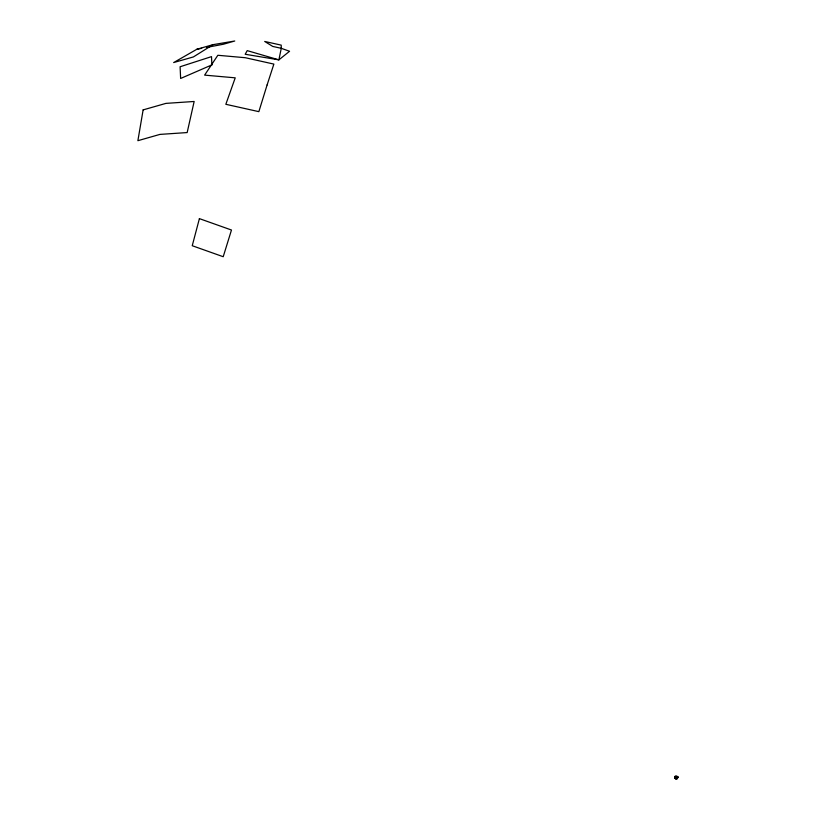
<?xml version="1.0" encoding="UTF-8"?>
<svg xmlns="http://www.w3.org/2000/svg" width="820" height="820" viewBox="0 0 820 820"><rect width="100%" height="100%" fill="white"/><g stroke="black" fill="none" stroke-linecap="round" stroke-linejoin="round"><path stroke-width="1.23" d="M676.992 776.745L675.711 776.468M676.459 776.858L676.5 776.683M675.413 777.186L674.757 776.847L675.434 776.437M674.952 776.786L676.008 776.622M677.299 778.416L675.649 778.795L674.87 778.211L675.157 776.437M674.87 778.211L675.372 776.355M675.721 778.713L675.065 778.211L675.598 776.53M675.352 778.405L676.223 776.294L675.772 776.581M675.454 778.375L676.223 776.294M676.244 778.19L675.977 777.647M675.649 778.795L676.316 776.776L677.351 776.653L676.674 776.366M677.412 778.416L676.633 777.708L676.879 776.499M677.064 778.077L677.135 776.366M677.095 776.417L676.869 778.108L678.027 777.042L676.982 777.924M676.295 778.805L677.279 777.155L676.664 776.683M677.914 777.042L676.777 779M677.422 777.77L678.027 777.042M674.747 777.616L676.223 776.448L674.973 777.124M674.911 776.355L674.891 777.514L677.545 778.272L677.176 778.733M675.065 778.211L675.67 777.544M676.982 778.313L677.74 777.688M212.985 44.669L193.417 56.928L173.655 62.566L196.851 49.261L212.985 44.669L234.756 41L223.347 44.249L206.486 47.447M196.851 49.261L201.669 48.349M675.659 776.765L674.911 776.745L675.495 776.95M674.757 776.847L675.782 776.858M676.059 777.626L676.705 777.626M676.059 777.708L676.633 777.708M676.172 777.985L675.782 778.19M675.711 776.284L676.223 776.817M677.156 777.206L677.884 777.534M143.131 109.89L137.883 140.691L159.91 134.408L187.165 132.563L194.155 101.475L165.947 103.381L143.131 109.89M281.27 48.318L278.882 59.86L245.19 54.263L247.22 50.625L278.882 59.86L289.573 51.27L281.27 48.318L272.732 46.422L264.706 41.461L281.209 45.131L281.27 48.318M199.403 218.632L192.239 245.723L223.214 256.721L231.476 230.02L199.403 218.632M267.105 84.942L258.853 111.653L225.838 104.294L235.227 77.838L204.621 75.122L217.843 55.278L245.293 57.718L273.87 64.093L267.105 84.942M211.878 64.903L180.636 78.464L180.103 66.758L211.509 56.621L211.878 64.903"/></g></svg>
